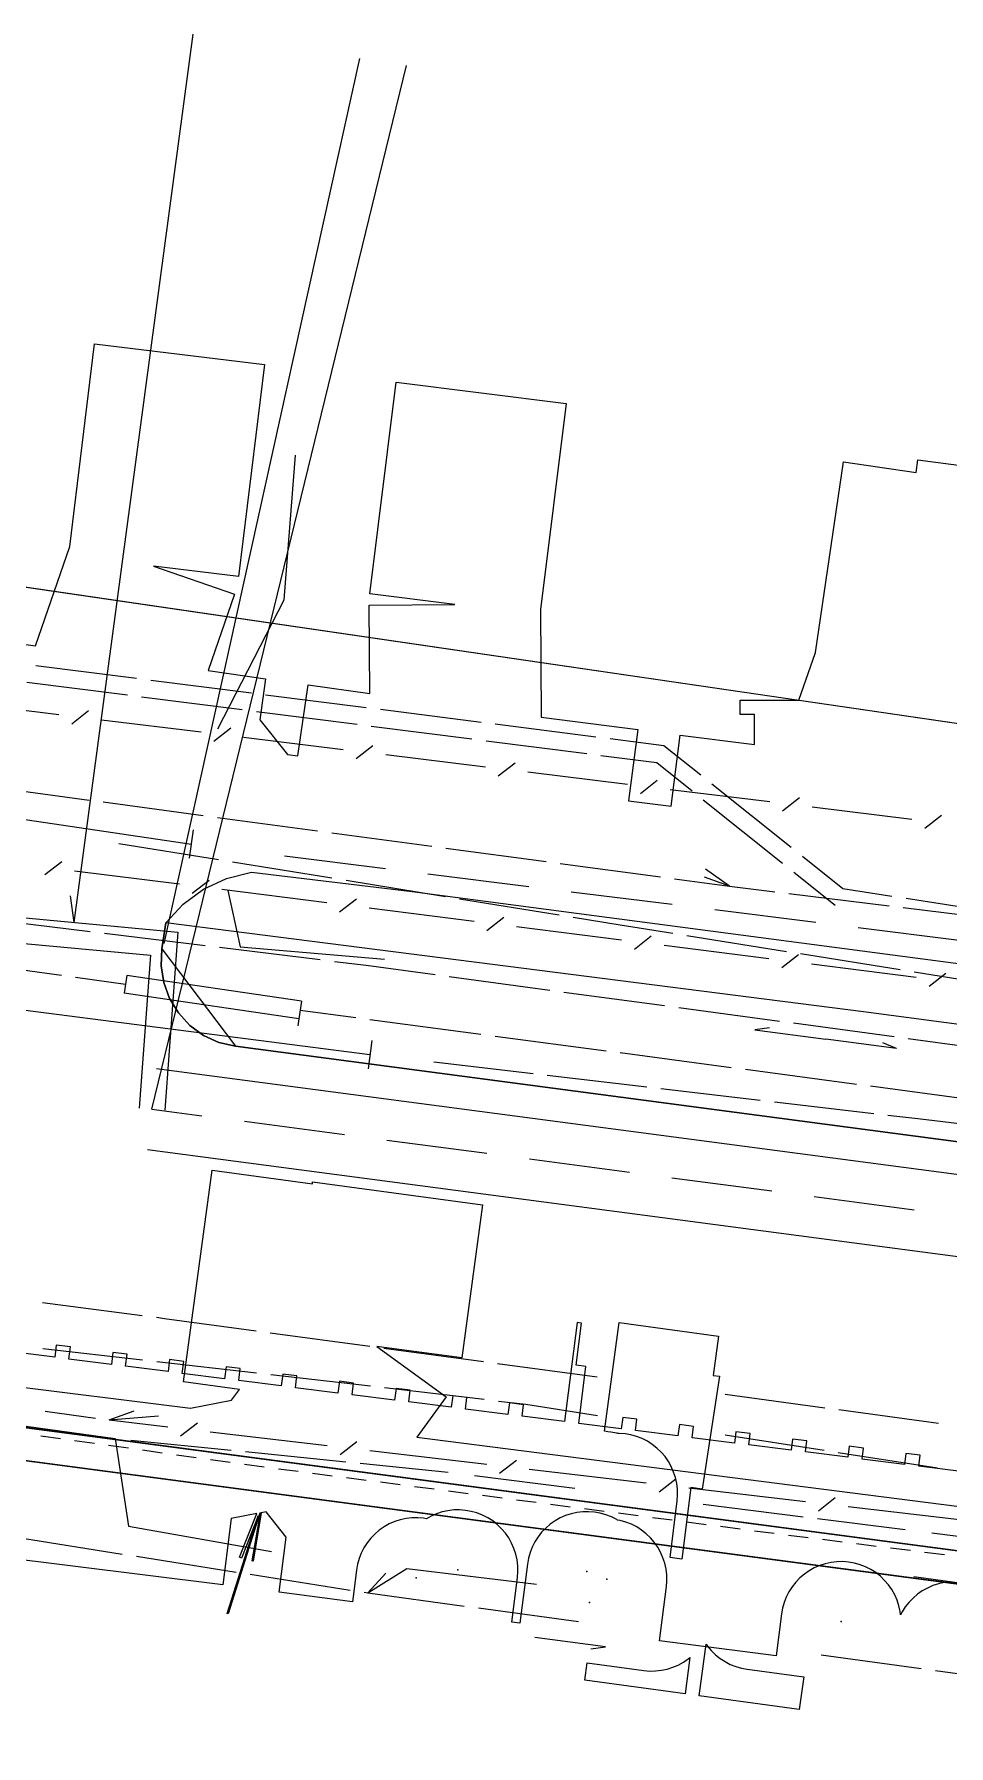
# Model space of a CAD drawing. Header units: metres. Extents: x -3782 to -2031, y 18790 to 19846.
# Drawn here: x -3320.8 to -3288.8, y 18914.1 to 18974 of the extents above; entities that cross this region are included whole.
import ezdxf

# ---------------------------------------------------------------- set-up
doc = ezdxf.new("R2010")
doc.units = ezdxf.units.M
for name, color, linetype in [('BOUNDARY', 7, 'Continuous'), ('CURB', 7, 'Continuous'), ('ELECTR_CABLE', 7, 'Continuous'), ('ELECTR_CABLE_COMM', 7, 'Continuous'), ('GRASS', 7, 'Continuous'), ('GROUND', 7, 'Continuous'), ('HEAT', 7, 'Continuous'), ('OVERHEAD_POWER_LINE', 7, 'Continuous'), ('ROAD', 7, 'Continuous'), ('SEWER', 7, 'Continuous'), ('TREE', 7, 'Continuous'), ('WATER_PIPELINE', 7, 'Continuous')]:
    doc.layers.add(name, color=color, linetype=linetype)

msp = doc.modelspace()

# ---------------------------------------------------------------- linework, layer by layer
at = {"layer": 'BOUNDARY'}
for points in [[(-3328.35, 18955.694), (-3287.413, 18949.71), (-3284.272, 18949.094), (-3274.581, 18947.801), (-3273.478, 18947.722), (-3266.301, 18946.854), (-3218.684, 18941.094), (-3213.174, 18940.405), (-3211.904, 18940.226), (-3211.872, 18940.221), (-3208.336, 18939.484), (-3198.187, 18938.041), (-3192.293, 18937.586), (-3173.446, 18935.182), (-3154.322, 18932.744)], [(-2994.569, 18881.013), (-3030.502, 18885.663), (-3077.579, 18891.813), (-3127.214, 18898.373), (-3187.592, 18906.362), (-3194.536, 18906.975), (-3201.507, 18906.98), (-3208.452, 18906.379), (-3214.486, 18905.321), (-3214.842, 18905.279), (-3216.801, 18905.435), (-3225.513, 18906.565), (-3227.463, 18906.917), (-3227.954, 18907.112), (-3235.425, 18910.455), (-3244.131, 18913.21), (-3253.094, 18914.954), (-3281.775, 18918.855), (-3282.067, 18918.894), (-3491.403, 18946.577)]]:
    msp.add_lwpolyline(points, dxfattribs=at)
at = {"layer": 'CURB'}
for points in [[(-3316.218, 18942.882), (-3316.351, 18941.97), (-3313.776, 18938.562), (-3226.261, 18926.998), (-3222.894, 18929.579), (-3222.883, 18929.664), (-3222.924, 18930.688)], [(-3319.904, 18924.822), (-3320.598, 18924.919)], [(-3318.715, 18924.655), (-3319.409, 18924.752)], [(-3317.526, 18924.488), (-3318.22, 18924.585)], [(-3316.337, 18924.321), (-3317.031, 18924.418)], [(-3315.147, 18924.154), (-3315.841, 18924.251)], [(-3313.958, 18923.987), (-3314.652, 18924.084)], [(-3312.768, 18923.828), (-3313.463, 18923.918)], [(-3311.577, 18923.673), (-3312.272, 18923.763)], [(-3310.386, 18923.518), (-3311.081, 18923.608)], [(-3309.195, 18923.363), (-3309.89, 18923.453)], [(-3308.004, 18923.208), (-3308.699, 18923.298)], [(-3306.814, 18923.053), (-3307.509, 18923.143)], [(-3305.623, 18922.898), (-3306.318, 18922.988)], [(-3304.432, 18922.743), (-3305.127, 18922.833)], [(-3303.241, 18922.588), (-3303.936, 18922.678)], [(-3302.05, 18922.433), (-3302.745, 18922.523)], [(-3300.859, 18922.278), (-3301.554, 18922.368)], [(-3299.668, 18922.123), (-3300.363, 18922.213)], [(-3298.478, 18921.968), (-3299.173, 18922.058)], [(-3297.287, 18921.813), (-3297.982, 18921.903)], [(-3296.096, 18921.658), (-3296.791, 18921.748)], [(-3294.905, 18921.503), (-3295.6, 18921.593)], [(-3293.713, 18921.353), (-3294.409, 18921.44)], [(-3292.522, 18921.204), (-3293.217, 18921.291)], [(-3291.33, 18921.056), (-3292.026, 18921.143)], [(-3290.138, 18920.907), (-3290.834, 18920.994)], [(-3288.947, 18920.759), (-3289.642, 18920.845)]]:
    msp.add_lwpolyline(points, dxfattribs=at)
at = {"layer": 'ELECTR_CABLE'}
for points in [[(-3320.764, 18951.897), (-3317.238, 18951.448)], [(-3321.087, 18951.309), (-3317.56, 18950.86)], [(-3316.742, 18951.384), (-3313.216, 18950.935)], [(-3317.064, 18950.796), (-3313.537, 18950.347)], [(-3312.72, 18950.871), (-3309.195, 18950.422)], [(-3313.041, 18950.283), (-3309.515, 18949.834)], [(-3308.699, 18950.359), (-3305.173, 18949.909)], [(-3309.019, 18949.77), (-3305.492, 18949.321)], [(-3304.996, 18949.257), (-3301.47, 18948.808)], [(-3304.677, 18949.846), (-3301.152, 18949.396)], [(-3300.656, 18949.333), (-3298.77, 18949.092)], [(-3300.974, 18948.744), (-3299.022, 18948.496)], [(-3298.77, 18949.092), (-3297.479, 18948.061)], [(-3299.022, 18948.496), (-3297.782, 18947.504)], [(-3322.41, 18947.653), (-3318.903, 18947.181)], [(-3297.088, 18947.748), (-3294.312, 18945.529)], [(-3318.408, 18947.115), (-3314.901, 18946.643)], [(-3297.391, 18947.192), (-3294.614, 18944.972)], [(-3322.327, 18946.675), (-3315.316, 18945.639)], [(-3314.406, 18946.576), (-3310.899, 18946.105)], [(-3317.859, 18945.664), (-3314.374, 18945.099)], [(-3315.389, 18945.144), (-3315.243, 18946.134)], [(-3310.404, 18946.038), (-3306.897, 18945.567)], [(-3312.06, 18945.232), (-3308.524, 18944.789)], [(-3306.402, 18945.5), (-3302.895, 18945.029)], [(-3293.921, 18945.217), (-3292.508, 18944.087)], [(-3313.881, 18945.019), (-3310.396, 18944.454)], [(-3307.036, 18944.603), (-3303.5, 18944.161)], [(-3302.4, 18944.962), (-3298.893, 18944.491)], [(-3296.472, 18944.165), (-3297.349, 18944.486)], [(-3296.472, 18944.165), (-3297.31, 18944.765)], [(-3294.224, 18944.66), (-3292.768, 18943.497)], [(-3309.902, 18944.374), (-3306.417, 18943.809)], [(-3302.012, 18943.975), (-3298.476, 18943.532)], [(-3298.398, 18944.424), (-3296.472, 18944.165)], [(-3296.472, 18944.165), (-3294.889, 18943.971)], [(-3294.393, 18943.91), (-3290.881, 18943.479)], [(-3292.508, 18944.087), (-3290.784, 18943.819)], [(-3305.923, 18943.729), (-3302.438, 18943.164)], [(-3296.988, 18943.346), (-3293.453, 18942.904)], [(-3290.385, 18943.418), (-3286.873, 18942.987)], [(-3290.29, 18943.742), (-3286.778, 18943.194)], [(-3322.389, 18943.018), (-3318.859, 18942.584)], [(-3301.945, 18943.084), (-3300.304, 18942.818)], [(-3300.304, 18942.818), (-3298.459, 18942.523)], [(-3291.964, 18942.718), (-3288.429, 18942.275)], [(-3318.363, 18942.523), (-3314.833, 18942.089)], [(-3297.965, 18942.444), (-3294.479, 18941.886)], [(-3323.377, 18941.536), (-3319.874, 18941.047)], [(-3314.336, 18942.028), (-3310.807, 18941.595)], [(-3310.31, 18941.534), (-3309.196, 18941.397)], [(-3293.985, 18941.807), (-3290.499, 18941.249)], [(-3319.379, 18940.978), (-3317.628, 18940.733)], [(-3317.582, 18941.042), (-3317.674, 18940.424)], [(-3311.46, 18940.138), (-3317.582, 18941.042)], [(-3309.196, 18941.397), (-3306.784, 18941.072)], [(-3306.289, 18941.005), (-3302.764, 18940.529)], [(-3290.005, 18941.17), (-3286.519, 18940.612)], [(-3309.068, 18938.264), (-3329.029, 18940.836)], [(-3311.552, 18939.52), (-3317.674, 18940.424)], [(-3302.269, 18940.462), (-3298.744, 18939.987)], [(-3311.46, 18940.138), (-3311.552, 18939.52)], [(-3311.506, 18939.829), (-3309.562, 18939.571)], [(-3298.249, 18939.92), (-3294.724, 18939.444)], [(-3311.551, 18939.52), (-3311.588, 18939.273)], [(-3309.066, 18939.505), (-3305.178, 18938.988)], [(-3294.229, 18939.378), (-3290.704, 18938.902)], [(-3309.004, 18938.76), (-3309.132, 18937.768)], [(-3304.683, 18938.922), (-3300.795, 18938.405)], [(-3290.209, 18938.835), (-3286.684, 18938.36)], [(-3303.35, 18937.595), (-3306.831, 18938.002)], [(-3300.299, 18938.339), (-3296.411, 18937.822)], [(-3299.373, 18937.13), (-3302.854, 18937.537)], [(-3295.915, 18937.756), (-3292.027, 18937.239)], [(-3295.396, 18936.665), (-3298.876, 18937.072)], [(-3291.532, 18937.174), (-3287.644, 18936.657)], [(-3291.418, 18936.199), (-3294.899, 18936.606)], [(-3289.877, 18936.019), (-3290.922, 18936.141)], [(-3287.442, 18935.729), (-3289.877, 18936.019)], [(-3317.038, 18929.126), (-3320.528, 18929.581)], [(-3316.259, 18929.025), (-3316.542, 18929.062)], [(-3313.054, 18928.592), (-3316.259, 18929.025)], [(-3309.071, 18928.053), (-3312.559, 18928.525)], [(-3320.517, 18927.987), (-3317.026, 18927.588)], [(-3305.088, 18927.514), (-3308.576, 18927.986)], [(-3316.529, 18927.531), (-3313.038, 18927.132)], [(-3301.105, 18926.976), (-3304.592, 18927.447)], [(-3312.541, 18927.075), (-3309.05, 18926.677)], [(-3308.553, 18926.618), (-3305.064, 18926.203)], [(-3304.568, 18926.144), (-3303.603, 18926.029)], [(-3303.603, 18926.029), (-3301.09, 18925.642)], [(-3293.138, 18925.898), (-3296.626, 18926.37)], [(-3321.439, 18925.312), (-3317.992, 18924.834)], [(-3289.155, 18925.36), (-3292.643, 18925.831)], [(-3317.992, 18924.834), (-3317.522, 18921.763)], [(-3317.44, 18924.778), (-3313.924, 18924.423)], [(-3296.629, 18924.956), (-3293.156, 18924.421)], [(-3313.427, 18924.373), (-3309.91, 18924.018)], [(-3292.661, 18924.345), (-3289.188, 18923.81)], [(-3309.413, 18923.967), (-3306.33, 18923.656)], [(-3305.402, 18923.539), (-3301.895, 18923.098)], [(-3297.396, 18922.532), (-3293.89, 18922.091)], [(-3317.522, 18921.763), (-3312.519, 18920.875)], [(-3293.394, 18922.028), (-3290.324, 18921.642)], [(-3321.236, 18921.339), (-3317.74, 18920.787)], [(-3289.391, 18921.525), (-3285.884, 18921.085)], [(-3317.247, 18920.709), (-3313.751, 18920.157)], [(-3313.257, 18920.079), (-3309.762, 18919.527)], [(-3309.144, 18919.429), (-3307.773, 18920.281)], [(-3309.144, 18919.429), (-3308.512, 18920.116)], [(-3307.773, 18920.281), (-3303.23, 18919.733)], [(-3283.496, 18919.093), (-3290.02, 18919.989)], [(-3309.268, 18919.449), (-3309.144, 18919.429)], [(-3309.144, 18919.429), (-3305.762, 18918.967)], [(-3305.267, 18918.9), (-3301.761, 18918.421)], [(-3293.262, 18917.26), (-3289.756, 18916.782)], [(-3289.261, 18916.714), (-3285.754, 18916.235)]]:
    msp.add_lwpolyline(points, dxfattribs=at)
for points in [[(-3297.04, 18927.043), (-3296.819, 18927.009), (-3297.427, 18923.055), (-3297.827, 18923.117), (-3298.142, 18920.61), (-3298.555, 18920.662), (-3298.305, 18922.646), (-3298.29, 18922.852), (-3298.294, 18923.058), (-3298.319, 18923.262), (-3298.364, 18923.463), (-3298.428, 18923.659), (-3298.511, 18923.848), (-3298.612, 18924.027), (-3298.73, 18924.196), (-3298.865, 18924.353), (-3299.014, 18924.495), (-3299.176, 18924.622), (-3299.35, 18924.733), (-3299.534, 18924.826), (-3299.726, 18924.901), (-3299.924, 18924.956), (-3300.127, 18924.992), (-3300.333, 18925.007), (-3300.378, 18925.006), (-3300.423, 18925.019), (-3300.626, 18925.054), (-3300.738, 18925.063), (-3300.849, 18925.083), (-3300.856, 18925.083), (-3300.341, 18928.891), (-3296.854, 18928.419)], [(-3297.288, 18917.629), (-3297.243, 18917.564), (-3297.11, 18917.406), (-3296.963, 18917.262), (-3296.802, 18917.133), (-3296.629, 18917.02), (-3296.446, 18916.925), (-3296.255, 18916.849), (-3296.057, 18916.791), (-3295.854, 18916.753), (-3293.873, 18916.483), (-3294.028, 18915.347), (-3297.534, 18915.825)], [(-3301.536, 18916.372), (-3301.453, 18916.98), (-3299.471, 18916.709), (-3299.266, 18916.692), (-3299.06, 18916.694), (-3298.855, 18916.716), (-3298.653, 18916.759), (-3298.457, 18916.821), (-3298.267, 18916.902), (-3298.087, 18917.001), (-3297.917, 18917.118), (-3297.856, 18917.169), (-3298.03, 18915.893)]]:
    msp.add_lwpolyline(points, close=True, dxfattribs=at)
at = {"layer": 'ELECTR_CABLE_COMM'}
for points in [[(-3312.074, 18954.187), (-3311.673, 18959.252)], [(-3314.396, 18949.678), (-3312.074, 18954.187)], [(-3323.447, 18950.605), (-3319.957, 18950.177)], [(-3319.508, 18949.855), (-3318.917, 18950.317)], [(-3318.468, 18949.995), (-3314.978, 18949.567)], [(-3314.528, 18949.245), (-3313.938, 18949.707)], [(-3313.489, 18949.385), (-3309.999, 18948.957)], [(-3309.549, 18948.635), (-3308.959, 18949.097)], [(-3308.51, 18948.775), (-3305.019, 18948.347)], [(-3304.57, 18948.025), (-3303.98, 18948.487)], [(-3303.53, 18948.165), (-3300.04, 18947.737)], [(-3299.591, 18947.415), (-3299.001, 18947.877)], [(-3298.551, 18947.555), (-3295.061, 18947.127)], [(-3294.612, 18946.805), (-3294.021, 18947.267)], [(-3293.572, 18946.945), (-3290.082, 18946.518)], [(-3289.633, 18946.196), (-3289.042, 18946.657)], [(-3319.86, 18945.021), (-3320.452, 18944.562)], [(-3315.738, 18944.234), (-3319.412, 18944.698)], [(-3314.698, 18944.369), (-3315.291, 18943.91)], [(-3310.577, 18943.582), (-3314.25, 18944.046)], [(-3314.046, 18944.02), (-3313.613, 18942.042)], [(-3309.537, 18943.718), (-3310.129, 18943.258)], [(-3305.415, 18942.93), (-3309.089, 18943.394)], [(-3304.375, 18943.066), (-3304.967, 18942.606)], [(-3300.253, 18942.278), (-3303.927, 18942.742)], [(-3299.213, 18942.414), (-3299.805, 18941.954)], [(-3295.092, 18941.626), (-3298.765, 18942.09)], [(-3313.613, 18942.042), (-3308.55, 18941.615)], [(-3294.051, 18941.762), (-3294.644, 18941.303)], [(-3289.93, 18940.974), (-3293.603, 18941.438)], [(-3288.89, 18941.11), (-3289.482, 18940.651)], [(-3320.44, 18925.787), (-3318.681, 18925.546)], [(-3318.195, 18925.48), (-3317.319, 18925.804)], [(-3318.195, 18925.48), (-3316.47, 18925.624)], [(-3318.195, 18925.48), (-3316.147, 18925.24)], [(-3315.696, 18924.921), (-3315.108, 18925.385)], [(-3314.658, 18925.066), (-3310.562, 18924.586)], [(-3310.111, 18924.267), (-3309.523, 18924.732)], [(-3309.072, 18924.412), (-3304.977, 18923.933)], [(-3304.526, 18923.613), (-3303.938, 18924.078)], [(-3303.487, 18923.758), (-3299.392, 18923.279)], [(-3298.941, 18922.959), (-3298.353, 18923.424)], [(-3297.902, 18923.104), (-3293.807, 18922.625)], [(-3293.356, 18922.305), (-3292.768, 18922.77)], [(-3292.317, 18922.45), (-3288.222, 18921.971)]]:
    msp.add_lwpolyline(points, dxfattribs=at)
at = {"layer": 'GRASS'}
for points in [[(-3291.776, 18939.773), (-3316.218, 18942.882), (-3316.351, 18941.97), (-3316.378, 18941.375), (-3316.289, 18940.791), (-3316.087, 18940.237), (-3315.776, 18939.728), (-3315.371, 18939.29), (-3314.893, 18938.944), (-3314.356, 18938.699), (-3313.776, 18938.562), (-3263.937, 18931.976), (-3263.233, 18935.995), (-3271.433, 18937.072)], [(-3342.224, 18927.998), (-3342.339, 18926.864), (-3281.921, 18918.874), (-3231.384, 18912.002), (-3229.798, 18911.253), (-3228.566, 18910.067), (-3227.769, 18908.553), (-3227.49, 18906.821), (-3226.606, 18906.706), (-3226.78, 18909.074), (-3227.81, 18911.121), (-3229.53, 18912.635), (-3231.776, 18913.403)]]:
    msp.add_lwpolyline(points, close=True, dxfattribs=at)
at = {"layer": 'GROUND'}
for points in [[(-3342.224, 18927.998), (-3266.39, 18917.977), (-3231.776, 18913.403), (-3229.53, 18912.635), (-3227.81, 18911.121), (-3226.78, 18909.074), (-3226.61, 18906.763), (-3227.463, 18906.917), (-3227.954, 18907.112), (-3235.425, 18910.455), (-3244.131, 18913.21), (-3253.094, 18914.954), (-3281.775, 18918.855), (-3282.067, 18918.894), (-3491.403, 18946.577)], [(-3226.261, 18926.998), (-3263.937, 18931.976), (-3313.776, 18938.562), (-3314.356, 18938.699), (-3314.893, 18938.944), (-3315.371, 18939.29), (-3315.776, 18939.728), (-3316.087, 18940.237), (-3316.289, 18940.791), (-3316.378, 18941.375), (-3316.351, 18941.97), (-3316.218, 18942.882), (-3315.611, 18943.543), (-3314.892, 18944.067), (-3314.086, 18944.441), (-3313.214, 18944.653), (-3307.592, 18943.976), (-3287.131, 18941.283), (-3270.62, 18939.075), (-3262.875, 18938.037), (-3246.707, 18935.869)]]:
    msp.add_lwpolyline(points, dxfattribs=at)
at = {"layer": 'HEAT'}
for points in [[(-3319.429, 18942.9), (-3315.254, 18973.992)], [(-3316.699, 18936.363), (-3307.781, 18972.9)], [(-3316.272, 18942.156), (-3309.425, 18973.14)], [(-3319.429, 18942.9), (-3319.557, 18943.826)], [(-3323.12, 18943.242), (-3315.791, 18942.563)], [(-3322.318, 18942.264), (-3316.753, 18941.749)], [(-3315.791, 18942.563), (-3316.251, 18936.326)], [(-3316.753, 18941.749), (-3317.148, 18936.4)], [(-3316.542, 18937.78), (-3231.69, 18926.582)], [(-3316.699, 18936.363), (-3314.948, 18936.132)], [(-3313.461, 18935.936), (-3309.958, 18935.473)], [(-3316.857, 18934.946), (-3232.062, 18923.756)], [(-3308.471, 18935.277), (-3304.969, 18934.815)], [(-3303.482, 18934.619), (-3299.979, 18934.156)], [(-3298.492, 18933.96), (-3294.99, 18933.498)], [(-3293.503, 18933.302), (-3290, 18932.839)]]:
    msp.add_lwpolyline(points, dxfattribs=at)
at = {"layer": 'OVERHEAD_POWER_LINE'}
for points in [[(-3295.07, 18939.203), (-3295.582, 18939.133)], [(-3295.582, 18939.133), (-3293.102, 18938.817)], [(-3290.624, 18938.486), (-3293.102, 18938.817)], [(-3290.624, 18938.486), (-3291.103, 18938.685)], [(-3300.813, 18917.541), (-3303.292, 18917.867)], [(-3301.326, 18917.473), (-3300.813, 18917.541)]]:
    msp.add_lwpolyline(points, dxfattribs=at)
at = {"layer": 'ROAD'}
for points in [[(-3328.711, 18955.746), (-3285.49, 18949.429)], [(-3231.777, 18913.403), (-3266.39, 18917.977), (-3335.726, 18927.139)]]:
    msp.add_lwpolyline(points, dxfattribs=at)
at = {"layer": 'SEWER'}
for points in [[(-3329.535, 18953.796), (-3320.783, 18952.576), (-3319.582, 18956.053), (-3318.717, 18963.152), (-3312.761, 18962.426), (-3313.665, 18955.011), (-3316.643, 18955.374), (-3313.807, 18954.395), (-3314.731, 18951.719), (-3312.718, 18951.43), (-3312.924, 18949.993), (-3311.957, 18948.78), (-3311.589, 18948.727), (-3311.233, 18951.218), (-3309.072, 18950.909), (-3309.093, 18954.007), (-3306.093, 18954.027), (-3309.07, 18954.397), (-3308.15, 18961.809), (-3302.196, 18961.07), (-3303.092, 18953.852), (-3303.066, 18950.086), (-3299.683, 18949.651), (-3300.004, 18947.155), (-3298.516, 18946.964), (-3298.195, 18949.459), (-3295.595, 18949.125), (-3295.595, 18950.178), (-3296.095, 18950.178), (-3296.095, 18950.678), (-3295.595, 18950.678), (-3294.042, 18950.678), (-3293.461, 18952.344), (-3292.483, 18959.025), (-3289.929, 18958.651), (-3289.872, 18959.089), (-3283.923, 18958.315)], [(-3288.358, 18923.672), (-3289.846, 18923.86), (-3289.798, 18924.243), (-3290.294, 18924.307), (-3290.342, 18923.922), (-3291.83, 18924.11), (-3291.782, 18924.496), (-3292.278, 18924.56), (-3292.326, 18924.173), (-3293.815, 18924.36), (-3293.766, 18924.749), (-3294.262, 18924.812), (-3294.311, 18924.423), (-3295.799, 18924.61), (-3295.75, 18925.002), (-3296.246, 18925.065), (-3296.295, 18924.673), (-3297.783, 18924.86), (-3297.733, 18925.255), (-3298.229, 18925.318), (-3298.279, 18924.923), (-3299.768, 18925.11), (-3299.717, 18925.508), (-3300.213, 18925.571), (-3300.264, 18925.173), (-3301.752, 18925.36), (-3301.501, 18927.351), (-3301.843, 18927.395), (-3301.652, 18928.873), (-3301.811, 18928.893), (-3302.248, 18925.423), (-3303.736, 18925.61), (-3303.685, 18926.013), (-3304.181, 18926.076), (-3304.232, 18925.673), (-3305.72, 18925.861), (-3305.669, 18926.266), (-3306.165, 18926.329), (-3306.216, 18925.923), (-3307.705, 18926.111), (-3307.653, 18926.519), (-3308.149, 18926.582), (-3308.201, 18926.173), (-3309.689, 18926.361), (-3309.637, 18926.772), (-3310.133, 18926.835), (-3310.185, 18926.423), (-3311.673, 18926.611), (-3311.621, 18927.025), (-3312.117, 18927.088), (-3312.169, 18926.673), (-3313.658, 18926.861), (-3313.605, 18927.277), (-3314.101, 18927.341), (-3314.154, 18926.923), (-3315.642, 18927.111), (-3315.589, 18927.53), (-3316.085, 18927.593), (-3316.138, 18927.173), (-3317.626, 18927.361), (-3317.573, 18927.783), (-3318.069, 18927.846), (-3318.122, 18927.423), (-3319.611, 18927.611), (-3319.557, 18928.036), (-3320.053, 18928.099), (-3320.107, 18927.674), (-3321.595, 18927.861)]]:
    msp.add_lwpolyline(points, dxfattribs=at)
at = {"layer": 'TREE'}
for p in [(-3307.452, 18919.959), (-3305.984, 18920.234), (-3301.467, 18920.17), (-3300.766, 18919.912), (-3301.376, 18919.088), (-3292.565, 18918.424)]:
    msp.add_point(p, dxfattribs=at)
at = {"layer": 'WATER_PIPELINE'}
for points in [[(-3335.575, 18928.413), (-3315.349, 18925.897), (-3313.913, 18926.169), (-3313.635, 18926.551), (-3315.594, 18926.816), (-3314.591, 18934.224), (-3311.082, 18933.749), (-3311.073, 18933.817), (-3305.127, 18933.013), (-3305.852, 18927.654), (-3308.825, 18928.056), (-3306.401, 18926.289), (-3307.428, 18924.88), (-3273.8, 18920.585), (-3274.117, 18918.102), (-3273.58, 18918.034), (-3273.259, 18920.549), (-3272.94, 18920.508), (-3273.261, 18917.993), (-3272.629, 18917.912), (-3272.312, 18920.395), (-3235.764, 18915.726)], [(-3288.749, 18919.813), (-3288.954, 18919.788), (-3289.155, 18919.744), (-3289.351, 18919.68), (-3289.54, 18919.598), (-3289.72, 18919.497), (-3289.889, 18919.379), (-3290.045, 18919.245), (-3290.188, 18919.096), (-3290.316, 18918.934), (-3290.427, 18918.761), (-3290.481, 18918.654), (-3290.495, 18918.774), (-3290.54, 18918.975), (-3290.603, 18919.171), (-3290.686, 18919.36), (-3290.787, 18919.54), (-3290.905, 18919.709), (-3291.039, 18919.865), (-3291.187, 18920.008), (-3291.349, 18920.135), (-3291.523, 18920.246), (-3291.707, 18920.34), (-3291.898, 18920.415), (-3292.097, 18920.471), (-3292.3, 18920.507), (-3292.505, 18920.523), (-3292.711, 18920.519), (-3292.916, 18920.494), (-3293.117, 18920.45), (-3293.313, 18920.386), (-3293.502, 18920.304), (-3293.682, 18920.203), (-3293.851, 18920.085), (-3294.007, 18919.951), (-3294.15, 18919.802), (-3294.278, 18919.64), (-3294.389, 18919.467), (-3294.482, 18919.283), (-3294.557, 18919.091), (-3294.613, 18918.893), (-3294.649, 18918.69), (-3294.836, 18917.223), (-3298.926, 18917.745), (-3298.683, 18919.646), (-3298.667, 18919.851), (-3298.671, 18920.057), (-3298.695, 18920.262), (-3298.74, 18920.463), (-3298.803, 18920.659), (-3298.886, 18920.848), (-3298.987, 18921.028), (-3299.105, 18921.197), (-3299.239, 18921.353), (-3299.387, 18921.496), (-3299.549, 18921.623), (-3299.723, 18921.734), (-3299.907, 18921.828), (-3300.098, 18921.903), (-3300.297, 18921.959), (-3300.398, 18921.977), (-3300.424, 18921.993), (-3300.608, 18922.087), (-3300.799, 18922.162), (-3300.998, 18922.218), (-3301.201, 18922.254), (-3301.406, 18922.27), (-3301.612, 18922.266), (-3301.817, 18922.241), (-3302.018, 18922.197), (-3302.214, 18922.133), (-3302.403, 18922.051), (-3302.583, 18921.95), (-3302.752, 18921.832), (-3302.908, 18921.698), (-3303.051, 18921.549), (-3303.179, 18921.387), (-3303.29, 18921.214), (-3303.383, 18921.03), (-3303.458, 18920.838), (-3303.514, 18920.64), (-3303.55, 18920.437), (-3303.814, 18918.37), (-3304.1, 18918.406), (-3303.901, 18919.968), (-3303.885, 18920.173), (-3303.889, 18920.379), (-3303.913, 18920.584), (-3303.958, 18920.785), (-3304.021, 18920.981), (-3304.104, 18921.17), (-3304.205, 18921.35), (-3304.323, 18921.519), (-3304.457, 18921.675), (-3304.605, 18921.818), (-3304.767, 18921.945), (-3304.941, 18922.056), (-3305.125, 18922.15), (-3305.316, 18922.225), (-3305.515, 18922.281), (-3305.718, 18922.317), (-3305.923, 18922.333), (-3306.129, 18922.329), (-3306.334, 18922.304), (-3306.535, 18922.26), (-3306.731, 18922.196), (-3306.92, 18922.114), (-3307.081, 18922.023), (-3307.186, 18922.042), (-3307.391, 18922.058), (-3307.597, 18922.054), (-3307.802, 18922.029), (-3308.003, 18921.985), (-3308.199, 18921.921), (-3308.388, 18921.839), (-3308.568, 18921.738), (-3308.737, 18921.62), (-3308.893, 18921.486), (-3309.036, 18921.337), (-3309.164, 18921.175), (-3309.275, 18921.002), (-3309.368, 18920.818), (-3309.443, 18920.626), (-3309.499, 18920.428), (-3309.535, 18920.225), (-3309.676, 18919.119), (-3312.245, 18919.447), (-3311.998, 18921.377), (-3312.702, 18922.264), (-3312.874, 18922.232), (-3313.159, 18920.542), (-3313.188, 18920.547), (-3312.904, 18922.226), (-3312.918, 18922.223), (-3314.036, 18918.697), (-3314.064, 18918.706), (-3312.981, 18922.119), (-3313.564, 18920.647), (-3313.629, 18920.673), (-3313.023, 18922.203), (-3313.928, 18922.032), (-3314.217, 18919.71), (-3322.207, 18920.704)]]:
    msp.add_lwpolyline(points, dxfattribs=at)

doc.saveas('drawing.dxf')
